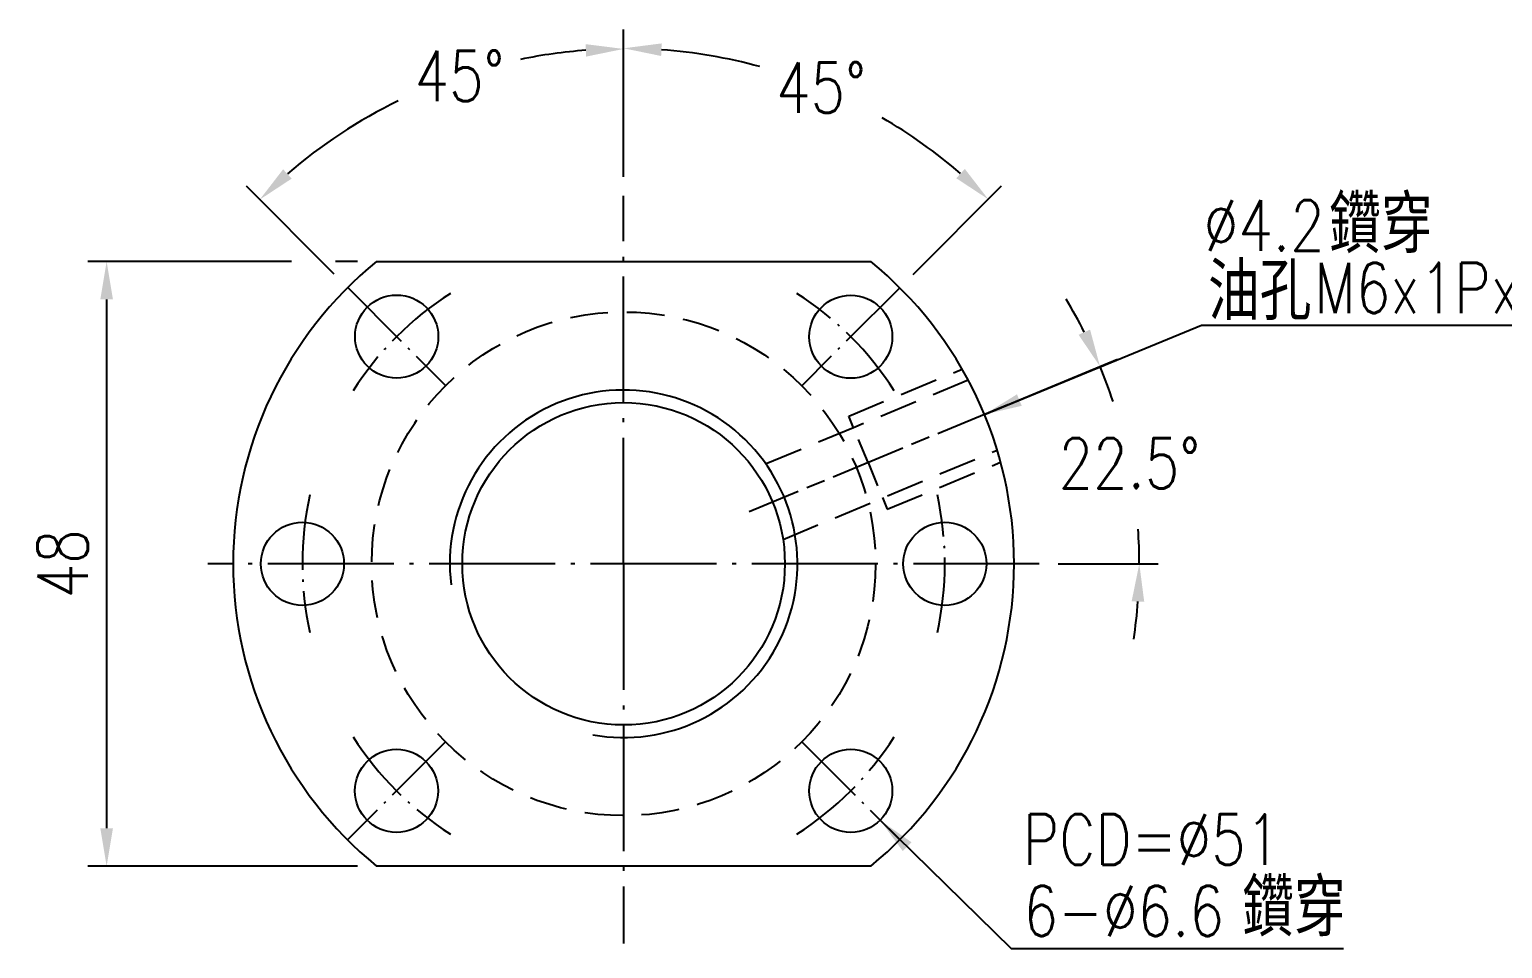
# Model space of a CAD drawing. Header units: millimetres. Extents: x 1056 to 1476, y 85 to 383.
# Drawn here: x 1234.2 to 1351.2, y 141.9 to 214.9 of the extents above; entities that cross this region are included whole.
import ezdxf

# ---------------------------------------------------------------- set-up
doc = ezdxf.new("R2010")
doc.units = ezdxf.units.MM
for name, pattern in [('AM_ISO08W050', [18, 12, -1.5, 3, -1.5]), ('C', [2.5625, 2, -0.25, 0.0625, -0.25]), ('H', [0.75, 0.5, -0.25])]:
    doc.linetypes.add(name, pattern=pattern)
for name, color, linetype in [('05', 5, 'H'), ('C', 1, 'C'), ('CK_LEVEL_1', 7, 'Continuous'), ('L1', 4, 'Continuous')]:
    doc.layers.add(name, color=color, linetype=linetype)
doc.layers.add('AM_7', color=1, linetype='AM_ISO08W050', lineweight=25)
doc.styles.add('SIMPLEX', font='simplex.shx', dxfattribs={"width": 0.8, "height": 4})
doc.styles.get("Standard").update_dxf_attribs({"font": 'txt.shx', "height": 4, "bigfont": 'CHINESET.SHX'})
doc.dimstyles.get("Standard").update_dxf_attribs({"dimscale": 0, "dimtxt": 4, "dimasz": 3, "dimexe": 1.5, "dimexo": 1.5, "dimgap": 1.5, "dimtad": 1, "dimdec": 3, "dimrnd": 0.0005, "dimdsep": 46, "dimtxsty": 'SIMPLEX', "dimcen": 0.09, "dimclrd": 6, "dimclre": 6, "dimclrt": 3, "dimadec": 1, "dimazin": 2, "dimtp": -0.1, "dimtm": 0.2, "dimtfac": 1, "dimtdec": 3, "dimtmove": 2, "dimatfit": 3, "dimfxl": 0, "dimtvp": 0.790698, "dimtolj": 1, "dimarcsym": 0})
doc.dimstyles.new('STANDARD$2', dxfattribs={"dimscale": 0, "dimtxt": 4, "dimasz": 3, "dimexe": 1.5, "dimexo": 1.5, "dimgap": 1.5, "dimtad": 1, "dimtih": 1, "dimtoh": 1, "dimdec": 3, "dimrnd": 0.0005, "dimdsep": 46, "dimtxsty": 'SIMPLEX', "dimcen": 0.09, "dimclrd": 6, "dimclre": 6, "dimclrt": 3, "dimadec": 1, "dimazin": 2, "dimtp": -0.1, "dimtm": 0.2, "dimtfac": 1, "dimtdec": 3, "dimtmove": 2, "dimatfit": 3, "dimfxl": 0, "dimtvp": 0.790698, "dimtolj": 1, "dimarcsym": 0})
doc.dimstyles.new('STANDARD$7', dxfattribs={"dimscale": 0, "dimtxt": 4, "dimasz": 3, "dimexe": 1.5, "dimexo": 1.5, "dimgap": 1.5, "dimtad": 1, "dimdec": 3, "dimrnd": 0.0005, "dimdsep": 46, "dimtxsty": 'SIMPLEX', "dimcen": 0.09, "dimclrd": 6, "dimclre": 6, "dimclrt": 3, "dimadec": 1, "dimazin": 2, "dimtp": -0.1, "dimtm": 0.2, "dimtfac": 1, "dimtdec": 3, "dimtmove": 2, "dimatfit": 3, "dimfxl": 0, "dimtvp": 0.790698, "dimtolj": 1, "dimarcsym": 0})

# ---------------------------------------------------------------- blocks, each defined once
blk = doc.blocks.new('*D60')
at = {"layer": 'CK_LEVEL_1', "color": 6, "lineweight": -2}
for p, q in [((1311.42, 184.9), (1320.6, 188.7)), ((1315.89, 172.46), (1323.83, 172.46))]:
    blk.add_line(p, q, dxfattribs=at)
for start, end in [(26.6998, 30.8996), (18.3524, 22.5), (0, 3.8695), (351.6004, 355.8002)]:
    blk.add_arc((1281.39, 172.46), 40.94, start, end, dxfattribs=at)
at = {"layer": 'CK_LEVEL_1', "color": 6}
for points in [[(1318.42, 191.06), (1317.51, 190.65), (1319.21, 188.13)], [(1321.72, 169.48), (1322.72, 169.44), (1322.33, 172.46)]]:
    blk.add_solid(points, dxfattribs=at)
at = {"layer": 'Defpoints', "color": 0}
for p in [(1310.03, 184.32), (1321.98, 177.8), (1291.37, 176.59), (1248.39, 172.46), (1314.39, 172.46)]:
    blk.add_point(p, dxfattribs=at)
at = {"layer": 'CK_LEVEL_1', "color": 3, "insert": (1321.54, 180.45), "char_height": 4, "attachment_point": 5, "style": 'SIMPLEX'}
blk.add_mtext('\\A1;22.5°', dxfattribs=at)
blk = doc.blocks.new('*D61')
at = {"layer": 'CK_LEVEL_1', "color": 6, "lineweight": -2}
for p, q in [((1281.39, 203.18), (1281.39, 214.85)), ((1258.42, 195.46), (1251.44, 202.44))]:
    blk.add_line(p, q, dxfattribs=at)
for start, end in [(94.2081, 101.5466), (115.9572, 130.7919)]:
    blk.add_arc((1281.39, 172.49), 40.86, start, end, dxfattribs=at)
at = {"layer": 'CK_LEVEL_1', "color": 6}
for points in [[(1278.37, 213.73), (1278.41, 212.74), (1281.39, 213.35)], [(1255.04, 203.05), (1254.36, 203.79), (1252.5, 201.38)]]:
    blk.add_solid(points, dxfattribs=at)
at = {"layer": 'Defpoints', "color": 0}
for p in [(1260.96, 207.87), (1281.39, 201.68), (1259.49, 194.4), (1267.26, 186.62), (1281.39, 172.46)]:
    blk.add_point(p, dxfattribs=at)
at = {"layer": 'CK_LEVEL_1', "color": 3, "insert": (1268.36, 211.21), "char_height": 4, "attachment_point": 5, "style": 'SIMPLEX'}
blk.add_mtext('\\A1;45°', dxfattribs=at)
blk = doc.blocks.new('*D62')
at = {"layer": 'CK_LEVEL_1', "color": 6, "lineweight": -2}
for p, q in [((1281.39, 203.18), (1281.39, 214.9)), ((1304.37, 195.44), (1311.4, 202.47))]:
    blk.add_line(p, q, dxfattribs=at)
for start, end in [(74.6836, 85.8002), (49.1998, 59.9194)]:
    blk.add_arc((1281.39, 172.46), 40.94, start, end, dxfattribs=at)
at = {"layer": 'CK_LEVEL_1', "color": 6}
for points in [[(1284.37, 212.79), (1284.41, 213.79), (1281.39, 213.4)], [(1308.48, 203.82), (1307.8, 203.08), (1310.34, 201.41)]]:
    blk.add_solid(points, dxfattribs=at)
at = {"layer": 'Defpoints', "color": 0}
for p in [(1301.86, 207.91), (1281.39, 201.68), (1303.31, 194.38), (1295.53, 186.6), (1281.39, 172.46)]:
    blk.add_point(p, dxfattribs=at)
at = {"layer": 'CK_LEVEL_1', "color": 3, "insert": (1297.06, 210.28), "char_height": 4, "attachment_point": 5, "style": 'SIMPLEX'}
blk.add_mtext('\\A1;45°', dxfattribs=at)
blk = doc.blocks.new('*D63')
at = {"layer": 'CK_LEVEL_1', "color": 6, "lineweight": -2}
for p, q in [((1255.03, 196.46), (1238.85, 196.46)), ((1260.27, 196.46), (1258.51, 196.46)), ((1240.35, 193.46), (1240.35, 151.46)), ((1260.27, 148.46), (1238.85, 148.46))]:
    blk.add_line(p, q, dxfattribs=at)
at = {"layer": 'CK_LEVEL_1', "color": 6}
for points in [[(1239.85, 193.46), (1240.85, 193.46), (1240.35, 196.46)], [(1239.85, 151.46), (1240.85, 151.46), (1240.35, 148.46)]]:
    blk.add_solid(points, dxfattribs=at)
at = {"layer": 'Defpoints', "color": 0}
for p in [(1261.77, 196.46), (1240.35, 148.46), (1261.77, 148.46)]:
    blk.add_point(p, dxfattribs=at)
at = {"layer": 'CK_LEVEL_1', "color": 3, "insert": (1236.85, 172.46), "char_height": 4, "attachment_point": 5, "rotation": 90, "style": 'SIMPLEX'}
blk.add_mtext('\\A1;48', dxfattribs=at)

msp = doc.modelspace()

# ---------------------------------------------------------------- linework, layer by layer
at = {"layer": '05', "ltscale": 6}
for p, q in [((1299.2619, 184.1928), (1308.2613, 187.9205)), ((1308.7489, 187.0401), (1299.6446, 183.2689)), ((1299.6446, 183.2689), (1291.7394, 179.9945)), ((1294.0456, 174.3861), (1311.045, 181.4968)), ((1302.3224, 176.8041), (1311.3227, 180.5295))]:
    msp.add_line(p, q, dxfattribs=at)
at = {"layer": '05', "ltscale": 4}
for q in [(1299.2619, 184.1928), (1301.9407, 177.7257)]:
    msp.add_line((1300.7926, 180.4973), q, dxfattribs=at)
at = {"layer": '05', "ltscale": 2}
msp.add_line((1301.9407, 177.7257), (1302.3234, 176.8018), dxfattribs=at)
at = {"layer": '05', "ltscale": 6}
msp.add_circle((1281.3912, 172.461), 20, dxfattribs=at)
at = {"layer": 'AM_7', "ltscale": 0.5}
msp.add_line((1311.8792, 185.0895), (1291.3691, 176.5939), dxfattribs=at)
at = {"layer": 'C', "ltscale": 5}
for p, q in [((1281.3912, 172.461), (1281.3912, 201.6797)), ((1314.3912, 172.461), (1248.3912, 172.461)), ((1281.3912, 172.461), (1281.3912, 142.312))]:
    msp.add_line(p, q, dxfattribs=at)
at = {"layer": 'C', "ltscale": 3}
for p, q in [((1259.485, 194.3954), (1267.2632, 186.6172)), ((1303.3115, 194.3813), (1295.5333, 186.6031)), ((1267.249, 158.3188), (1259.4708, 150.5406)), ((1295.5333, 158.3188), (1303.3115, 150.5406))]:
    msp.add_line(p, q, dxfattribs=at)
for start, end in [(122.618006, 147.381994), (32.618006, 57.381994), (167.618006, 192.381994), (347.618006, 12.381994), (212.618006, 237.381994), (302.618006, 327.381994)]:
    msp.add_arc((1281.3912, 172.461), 25.5, start, end, dxfattribs=at)
at = {"layer": 'CK_LEVEL_1'}
for p, q in [((1261.7697, 196.461), (1301.0126, 196.461)), ((1301.0126, 148.461), (1261.7697, 148.461))]:
    msp.add_line(p, q, dxfattribs=at)
at = {"layer": 'CK_LEVEL_1', "color": 6}
for p, q in [((1327.2626, 191.403), (1335.4721, 191.403)), ((1335.4721, 191.403), (1362.8135, 191.403)), ((1312.1521, 141.9058), (1330.8547, 141.9058)), ((1329.9566, 141.9058), (1338.5478, 141.9058))]:
    msp.add_line(p, q, dxfattribs=at)
at = {"layer": 'CK_LEVEL_1'}
for centre, radius in [((1263.3741, 190.5063), 3.3), ((1299.4224, 190.4922), 3.3), ((1281.3912, 172.461), 12.8), ((1255.8912, 172.461), 3.3), ((1306.8912, 172.461), 3.3), ((1263.3599, 154.4297), 3.3), ((1299.4224, 154.4297), 3.3)]:
    msp.add_circle(centre, radius, dxfattribs=at)
for start, end in [(129.268026, 230.731974), (309.268026, 50.731974)]:
    msp.add_arc((1281.3912, 172.461), 31, start, end, dxfattribs=at)
at = {"layer": 'L1'}
msp.add_arc((1281.3912, 172.461), 13.8, 259.800152, 186.935045, dxfattribs=at)

# ---------------------------------------------------------------- texts
at = {"color": 3, "width": 0.9}
for s, p in [('鑽穿', (1337.3951, 197.137)), ('油孔', (1327.781, 191.8109)), ('鑽穿', (1330.4986, 142.873))]:
    msp.add_text(s, height=4.56237, dxfattribs=at).set_placement(p)
at = {"layer": 'CK_LEVEL_1', "color": 3, "char_height": 4, "attachment_point": 7, "style": 'SIMPLEX'}
for s, insert in [('\\A1;%%C4.2', (1327.445, 197.3293)), ('M6x1Px10', (1336.2244, 192.365)), ('PCD=%%C51', (1313.0866, 148.5673)), ('6-%%C6.6', (1313.1381, 142.8918))]:
    msp.add_mtext(s, dxfattribs=dict(at, insert=insert))

# ---------------------------------------------------------------- dimensions: what is measured, and where the dimension line sits
at = {"layer": 'CK_LEVEL_1'}
dim = msp.add_angular_dim_2l(base=(1260.9631, 207.8718), line1=((1259.485, 194.3954), (1267.2632, 186.6172)), line2=((1281.3912, 172.461), (1281.3912, 201.6797)), dimstyle='STANDARD$2', override={"dimscale": 1, "dimtmove": 0}, dxfattribs=at)
dim.commit()
dim.dimension.update_dxf_attribs({"geometry": '*D61', "text_midpoint": (1268.3608, 211.2119), "dimtype": 162})
for base, line1, line2, picture, middle in [((1301.8595, 207.9131), ((1281.3912, 172.461), (1281.3912, 201.6797)), ((1303.3115, 194.3813), (1295.5333, 186.6031)), '*D62', (1297.0569, 210.2815)), ((1321.9776, 177.8043), ((1314.3912, 172.461), (1248.3912, 172.461)), ((1310.0314, 184.3241), (1291.3691, 176.5939)), '*D60', (1321.5412, 180.4473))]:
    dim = msp.add_angular_dim_2l(base=base, line1=line1, line2=line2, dimstyle='STANDARD$2', override={"dimscale": 1}, dxfattribs=at)
    dim.commit()
    dim.dimension.update_dxf_attribs({"geometry": picture, "text_midpoint": middle})
dim = msp.add_linear_dim(base=(1240.348, 148.461), p1=(1261.7697, 196.461), p2=(1261.7697, 148.461), angle=90, dimstyle='Standard', override={"dimscale": 1}, dxfattribs=at)
dim.commit()
dim.dimension.update_dxf_attribs({"geometry": '*D63', "text_midpoint": (1236.848, 172.461)})

# ---------------------------------------------------------------- leaders
for points in [[(1310.0314, 184.3241), (1327.2626, 191.403)], [(1301.7558, 152.0963), (1312.1521, 141.9058)]]:
    msp.add_leader(points, dimstyle='STANDARD$7', override={"dimscale": 1, "dimgap": 1.5, "dimtad": 0}, dxfattribs=at)

doc.saveas('drawing.dxf')
